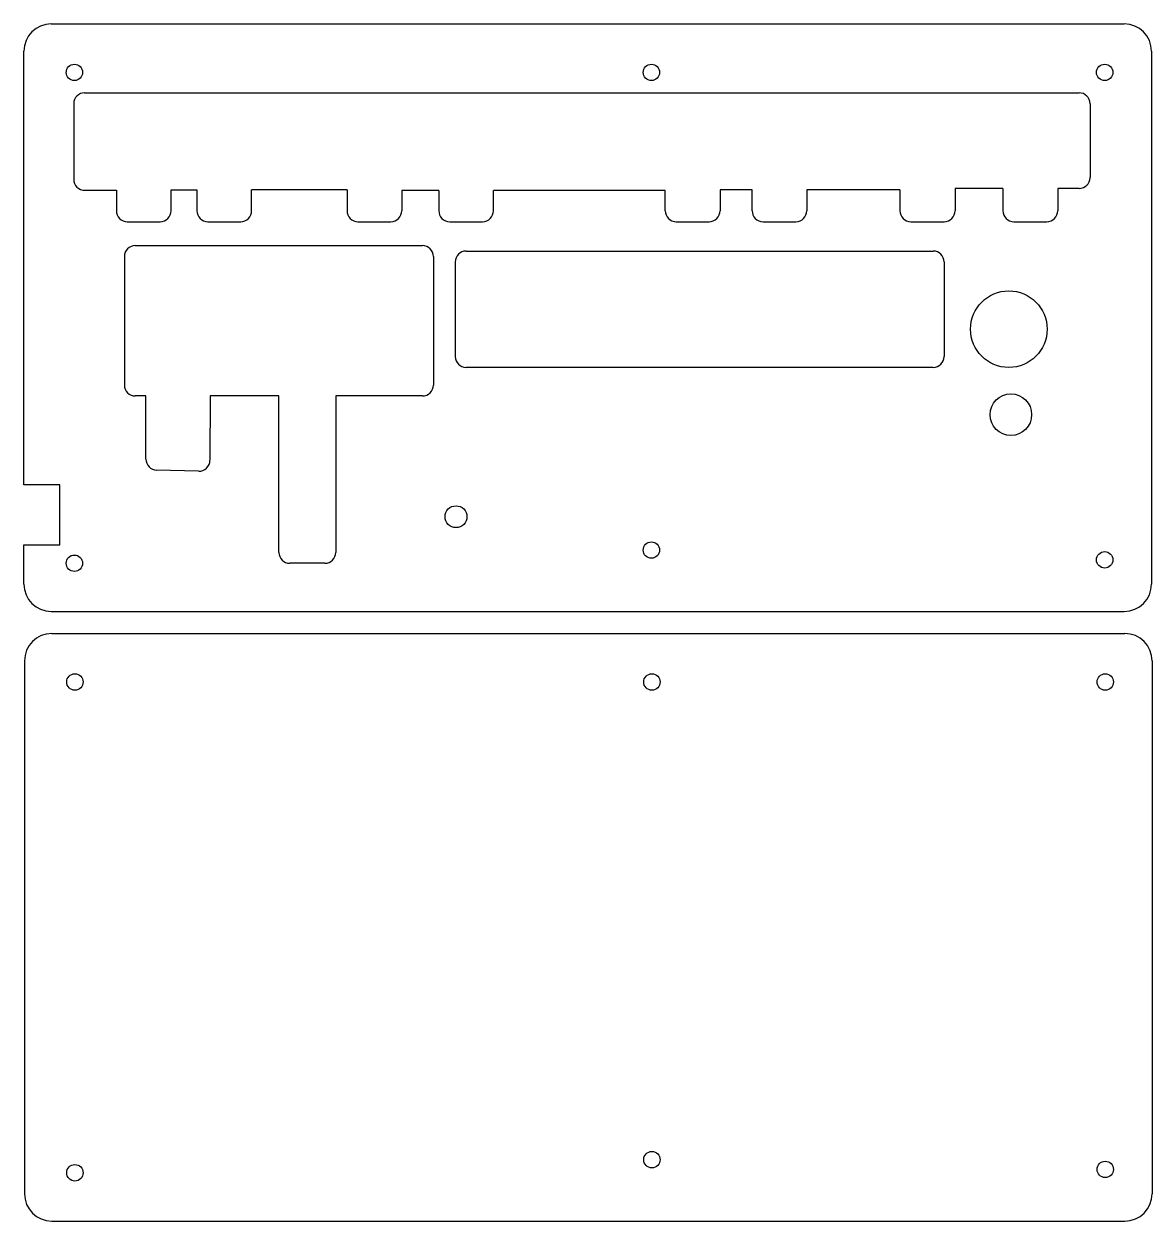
# Model space of a CAD drawing. Header units: millimetres. Extents: x 17 to 223, y -97 to 122.
import ezdxf

# ---------------------------------------------------------------- set-up
doc = ezdxf.new("R2010")
doc.units = ezdxf.units.MM

msp = doc.modelspace()

# ---------------------------------------------------------------- linework, layer by layer
at = {"color": 7, "linetype": 'Continuous'}
for p, q in [((21.97, 122.35), (218.06, 122.35)), ((16.97, 38.07), (16.97, 117.35)), ((223.06, 117.35), (223.06, 19.94)), ((28.06, 109.76), (209.82, 109.76)), ((26.06, 107.76), (26.06, 93.94)), ((211.82, 107.76), (211.82, 94.26)), ((28.1, 91.94), (33.86, 91.94)), ((33.86, 91.94), (33.86, 88.2)), ((43.86, 88.2), (43.86, 92.05)), ((43.86, 92.05), (48.59, 92.05)), ((48.59, 92.05), (48.59, 88.2)), ((76.02, 92.05), (58.59, 92.05)), ((58.59, 88.2), (58.59, 92.05)), ((76.02, 92.05), (76.02, 88.2)), ((150.06, 92.05), (144.19, 92.05)), ((144.19, 92.05), (144.19, 88.2)), ((150.06, 88.2), (150.06, 92.05)), ((177.08, 92.05), (160.06, 92.05)), ((160.06, 92.05), (160.06, 88.2)), ((177.08, 92.05), (177.08, 88.2)), ((195.9, 92.26), (187.15, 92.26)), ((187.15, 92.26), (187.15, 88.2)), ((195.9, 92.26), (195.91, 88.19)), ((209.82, 92.26), (205.91, 92.26)), ((205.91, 92.26), (205.91, 88.2)), ((92.79, 91.9), (86.02, 91.9)), ((86.02, 91.9), (86.02, 88.2)), ((92.79, 91.9), (92.79, 88.2)), ((134.19, 91.9), (102.79, 91.9)), ((102.79, 88.2), (102.79, 91.9)), ((134.19, 88.2), (134.19, 91.9)), ((35.86, 86.2), (41.86, 86.2)), ((50.59, 86.2), (56.59, 86.2)), ((78.02, 86.2), (84.02, 86.2)), ((94.79, 86.2), (100.79, 86.2)), ((136.19, 86.2), (142.19, 86.2)), ((152.06, 86.2), (158.06, 86.2)), ((179.08, 86.2), (185.15, 86.2)), ((197.9, 86.2), (203.91, 86.2)), ((37.32, 81.82), (89.8, 81.82)), ((35.32, 79.82), (35.32, 56.34)), ((91.8, 79.82), (91.8, 56.34)), ((95.8, 78.83), (95.8, 61.55)), ((97.8, 80.83), (183.15, 80.83)), ((185.15, 78.83), (185.15, 61.55)), ((183.15, 59.55), (97.8, 59.55)), ((39.27, 54.34), (37.32, 54.34)), ((39.27, 42.79), (39.27, 54.34)), ((51.03, 54.34), (50.96, 42.57)), ((63.56, 54.34), (51.03, 54.34)), ((63.56, 25.75), (63.56, 54.34)), ((89.8, 54.34), (73.96, 54.34)), ((73.96, 54.34), (73.96, 25.75)), ((48.9, 40.58), (41.21, 40.79)), ((23.55, 38.07), (16.97, 38.07)), ((23.55, 27.1), (23.55, 38.07)), ((16.97, 27.1), (23.55, 27.1)), ((16.97, 19.94), (16.97, 27.1)), ((71.96, 23.75), (65.56, 23.75)), ((21.97, 14.94), (218.06, 14.94)), ((22.07, 10.91), (218.16, 10.91)), ((17.07, 5.91), (17.07, -91.5)), ((223.16, 5.91), (223.16, -91.5)), ((22.07, -96.5), (218.16, -96.5))]:
    msp.add_line(p, q, dxfattribs=at)
for centre, radius in [((26.19, 113.49), 1.5), ((131.65, 113.49), 1.5), ((214.5, 113.49), 1.5), ((196.98, 66.55), 7), ((197.35, 50.92), 3.8), ((95.94, 32.26), 2), ((131.65, 26.16), 1.5), ((26.19, 23.76), 1.5), ((214.5, 24.38), 1.5), ((26.28, 2.05), 1.5), ((131.74, 2.05), 1.5), ((214.6, 2.05), 1.5), ((131.74, -85.28), 1.5), ((26.28, -87.68), 1.5), ((214.6, -87.06), 1.5)]:
    msp.add_circle(centre, radius, dxfattribs=at)
for centre, radius, start, end in [((21.97, 117.35), 5, 90, 180), ((218.06, 117.35), 5, 0, 90), ((28.06, 107.76), 2, 90, 180), ((209.82, 107.76), 2, 0, 90), ((209.82, 94.26), 2, 270, 0), ((28.06, 93.94), 2, 180, 271.2018), ((35.86, 88.2), 2, 180, 270), ((41.86, 88.2), 2, 270, 0), ((50.59, 88.2), 2, 180, 270), ((56.59, 88.2), 2, 270, 0), ((78.02, 88.2), 2, 180, 270), ((84.02, 88.2), 2, 270, 0), ((94.79, 88.2), 2, 180, 270), ((100.79, 88.2), 2, 270, 0), ((136.19, 88.2), 2, 180, 270), ((142.19, 88.2), 2, 270, 0), ((152.06, 88.2), 2, 180, 270), ((158.06, 88.2), 2, 270, 0), ((179.08, 88.2), 2, 180, 270), ((185.15, 88.2), 2, 270, 0), ((197.9, 88.2), 2, 180.1372, 270), ((203.91, 88.2), 2, 270, 0), ((37.32, 79.82), 2, 90, 180), ((89.8, 79.82), 2, 0, 90), ((97.8, 78.83), 2, 90, 180), ((183.15, 78.83), 2, 0, 90), ((97.8, 61.55), 2, 180, 270), ((183.15, 61.55), 2, 270, 0), ((37.32, 56.34), 2, 180, 270), ((89.8, 56.34), 2, 270, 0), ((41.27, 42.79), 2, 180, 268.4337), ((48.96, 42.58), 2, 268.4337, 359.6459), ((65.56, 25.75), 2, 180, 270), ((71.96, 25.75), 2, 270, 0), ((21.97, 19.94), 5, 180, 270), ((218.06, 19.94), 5, 270, 0), ((22.07, 5.91), 5, 90, 180), ((218.16, 5.91), 5, 0, 90), ((22.07, -91.5), 5, 180, 270), ((218.16, -91.5), 5, 270, 0)]:
    msp.add_arc(centre, radius, start, end, dxfattribs=at)

doc.saveas('drawing.dxf')
